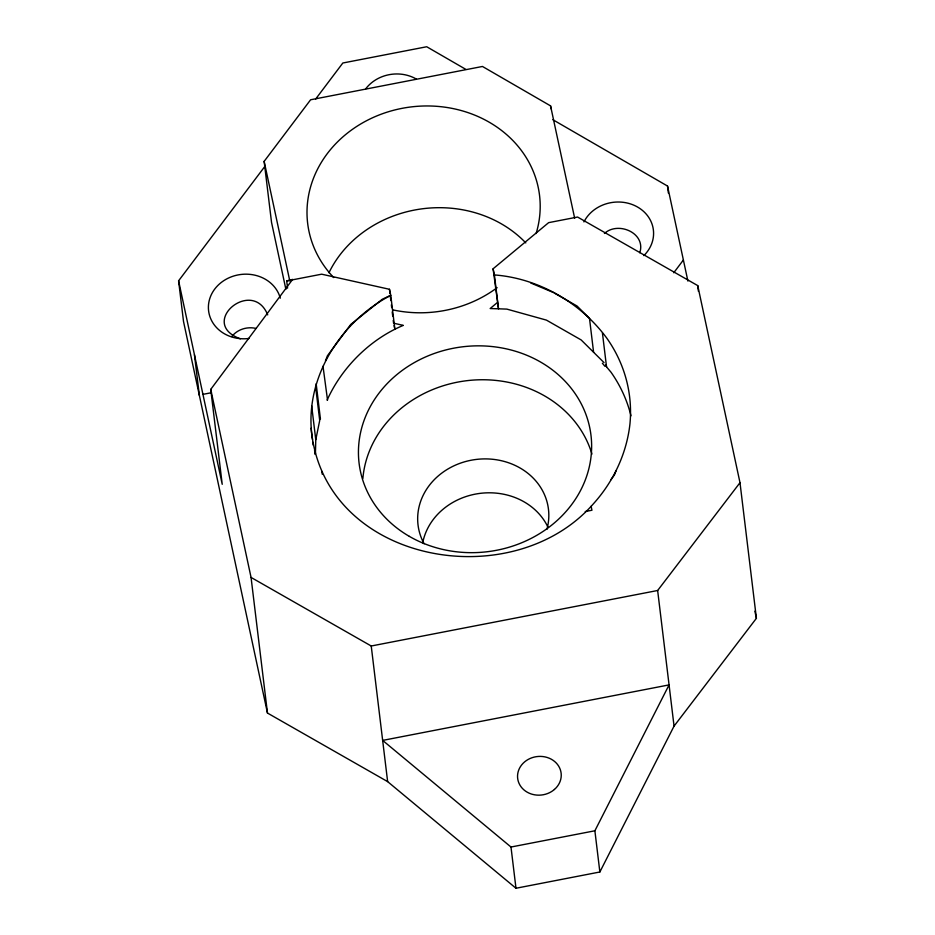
<?xml version="1.0" encoding="UTF-8"?>
<svg xmlns="http://www.w3.org/2000/svg" width="935" height="935" viewBox="0 0 935 935"><rect width="100%" height="100%" fill="white"/><g stroke="black" fill="none" stroke-linecap="round" stroke-linejoin="round"><path stroke-width="1.4" d="M312.5 439.473C302.905 380.568 339.288 322.224 390.772 295.343L389.474 289.289L321.652 274.189L286.706 280.956L287.583 288.155M315.434 453.697L315.773 439.742L311.659 405.837M315.773 439.742L319.712 420.469L315.598 386.506M639.774 252.777C646.295 233.119 618.175 220.894 604.431 233.469M325.474 360.817L327.39 355.814L350.765 324.422L382.322 299.223L390.772 295.343L394.874 329.249L394.091 325.614M327.11 400.157C341.719 367.607 369.909 339.3 403.312 325.368L393.577 323.194L393.238 320.366M616.083 470.702L614.47 474.886L610.859 479.748M599.861 871.993L594.882 830.783L669.063 684.899L382.66 740.403L510.989 847.028L515.98 888.25L599.861 871.993L674.053 726.121L756.403 618.304L739.994 482.682L697.744 285.607L577.573 217.037L548.635 222.647L493.096 268.789L498.507 308.807L506.852 309.111L546.437 320.121L581.149 339.931L604.033 362.605M264.663 166.664L178.597 280.804L222.226 484.318L210.737 389.381L292.62 279.401L286.706 280.956M285.888 289.312L271.536 222.401L264.149 161.369L310.607 99.776L482.46 66.467L550.563 105.877L574.663 218.229M315.609 99.11L342.829 63.007L426.722 46.75L465.805 69.354M673.761 272.763L683.38 260.012M210.737 389.381L251.059 577.433L371.23 646.003L657.644 590.499L739.994 482.682M311.133 428.172C322.633 563.209 511.62 597.36 593.433 503.766C613.442 481.595 626.707 453.545 629.968 423.765A160.469 141.816 -6.9 0 0 606.897 338.295C580.6 302.578 538.642 278.326 494.405 274.925L493.096 268.789M497.198 302.671L490.174 308.538L498.507 308.807L494.405 274.925M323.007 366.251L327.531 400.075M202.942 394.36L211.474 392.7M585.24 511.55L591.948 510.241L591.107 506.279M510.989 847.028L594.882 830.783M240.33 338.809C197.25 323.042 252.45 276.889 267.702 314.896M530.823 283.024L553.462 292.538M554.361 293.087L577.047 306.025L589.494 318.379L593.596 352.285M178.597 280.804L183.517 321.488L267.468 713.054L387.639 781.625L515.98 888.25M552.795 119.68L667.532 186.053L687.903 281.061M606.044 364.627L606.534 366.882L610.999 372.2A160.469 141.816 -6.9 0 1 630.985 415.818M602.362 363.224L604.968 366.333M754.884 611.186L756.403 618.304M264.149 161.369L289.792 280.956M697.744 285.607L698.433 291.358M667.532 186.053L668.373 193.066M657.644 590.499L674.053 726.121M602.432 332.977L606.534 366.882M550.563 105.877L550.914 108.705M389.474 289.289L389.988 293.532M390.327 296.36L390.842 300.591M391.356 304.833L391.695 307.662M392.209 311.893L392.723 316.135M371.23 646.003L387.639 781.625M316.159 383.747L320.436 419.102M321.874 471.369L322.213 474.197M314.557 450.202L315.072 454.433M312.839 442.302L313.178 445.118M251.059 577.433L267.468 713.054M194.445 354.762L199.377 395.447M424.104 543.749A65.684 58.052 -6.9 0 1 476.546 459.401A65.684 58.052 -6.9 0 1 546.905 529.362M333.713 277.566A116.781 103.201 -6.9 0 1 399 108.974A116.781 103.201 -6.9 0 1 536.117 233.528M497.128 287.676A116.781 103.201 -6.9 0 1 393.039 309.929M328.956 272.751A116.781 103.201 -6.9 0 1 525.797 242.901M362.874 478.463A116.781 103.201 -6.9 0 1 468.634 380.487A116.781 103.201 -6.9 0 1 591.948 454.083M422.725 542.756A65.684 58.052 -6.9 0 1 479.877 493.399A65.684 58.052 -6.9 0 1 547.758 526.767M365.69 88.86A36.488 32.246 -6.9 0 1 416.332 79.054M248.909 338.47A36.488 32.246 -6.9 0 1 208.809 312.302A36.488 32.246 -6.9 0 1 237.911 274.948A36.488 32.246 -6.9 0 1 280.29 298.183M231.845 336.507A21.891 19.354 -6.9 0 1 255.886 328.407M583.943 221.911A36.488 32.246 -6.9 0 1 637.308 206.892A36.488 32.246 -6.9 0 1 643.853 255.606M554.432 789.456L553.391 790.309A21.891 19.354 -6.9 0 1 532.506 794.353L531.197 793.967A21.891 19.354 -6.9 0 1 520.503 766.525A21.891 19.354 -6.9 0 1 552.971 760.237A21.891 19.354 -6.9 0 1 554.432 789.456M409.343 536.374A116.781 103.201 -6.9 0 0 591.306 453.954A116.781 103.201 -6.9 0 0 424.467 357.439A116.781 103.201 -6.9 0 0 409.343 536.374"/></g></svg>
